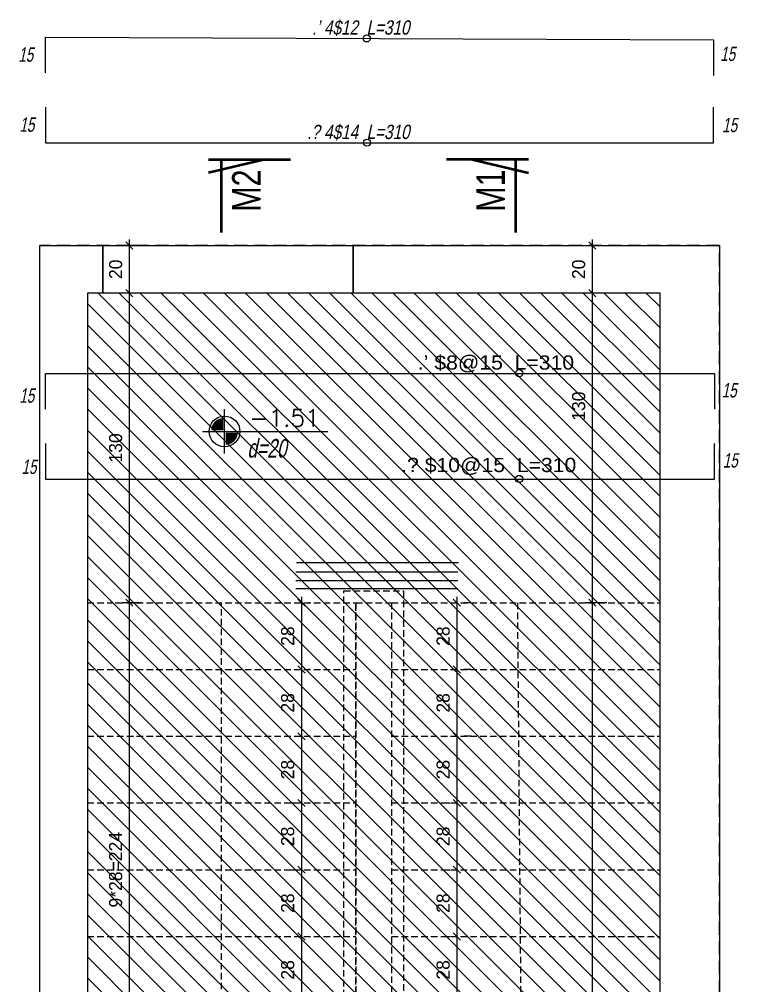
# Model space of a CAD drawing. Header units: inches. Extents: x -5298 to 11252, y 8210 to 22495.
# Drawn here: x 9800.6 to 10102.6, y 12893.1 to 13298.5 of the extents above; entities that cross this region are included whole.
import ezdxf
from ezdxf.enums import TextEntityAlignment as Align

# ---------------------------------------------------------------- set-up
doc = ezdxf.new("R2010")
doc.units = ezdxf.units.IN
doc.header["$LTSCALE"] = 11
doc.header["$MEASUREMENT"] = 0
doc.linetypes.add('DASHED2', pattern=[0.375, 0.25, -0.125])
doc.linetypes.add('HIDDEN', pattern=[0.375, 0.25, -0.125])
doc.layers.get('Defpoints').update_dxf_attribs({"color": 40})
for name, color, linetype in [('BEAM', 3, 'Continuous'), ('D7', 2, 'Continuous'), ('dim', 3, 'Continuous'), ('dim-50-v', 2, 'Continuous'), ('ENG_beton nifsak', 4, 'Continuous'), ('ENG_beton ole', 3, 'DASHED2'), ('HATCH', 8, 'Continuous'), ('iron-txt', 3, 'Continuous'), ('IRON6', 6, 'Continuous'), ('TEXT3', 3, 'Continuous'), ('V', 1, 'Continuous')]:
    doc.layers.add(name, color=color, linetype=linetype)
doc.layers.add('W', color=1, linetype='Continuous', lineweight=50)
doc.styles.add('AA', font='hebtxt', dxfattribs={"width": 0.8, "oblique": 8})
doc.styles.add('AD', font='oron')
doc.styles.add('HEBREW', font='hebtxt-weld.shx', dxfattribs={"width": 0.8, "oblique": 12})
doc.styles.add('HEBTXT', font='hebtxt-weld.shx')
doc.styles.add('ROMANS', font='romans')
doc.dimstyles.new('25', dxfattribs={"dimtxt": 5.5, "dimasz": 3, "dimexe": 3, "dimexo": 6, "dimgap": 3, "dimtad": 1, "dimdec": 0, "dimrnd": 0.5, "dimdsep": 46, "dimtxsty": 'HEBTXT', "dimblk1": 'OBLIQUE', "dimblk2": 'OBLIQUE', "dimsah": 1, "dimcen": 1, "dimdle": 2.5, "dimclre": 9, "dimclrt": 3, "dimadec": 0, "dimazin": 0, "dimtfac": 1, "dimtdec": 0, "dimtix": 1, "dimtmove": 2, "dimatfit": 3, "dimldrblk": 'OBLIQUE', "dimfxl": 1, "dimtolj": 1, "dimarcsym": 0})

# ---------------------------------------------------------------- blocks, each defined once
blk = doc.blocks.new('_OBLIQUE')
at = {"color": 0, "linetype": 'ByBlock'}
blk.add_line((-0.5, -0.5), (0.5, 0.5), dxfattribs=at)
blk = doc.blocks.new('*D220')
at = {"layer": 'Defpoints', "color": 0, "linetype": 'Continuous', "transparency": 16777216}
for p in [(10040.83, 13053.74, 0), (10040.83, 13053.74), (10040.83, 12633.73)]:
    blk.add_point(p, dxfattribs=at)
at = {"layer": 'dim-50-v', "color": 0, "linetype": 'Continuous', "lineweight": -2, "transparency": 16777216}
blk.add_line((10040.83, 12631.23), (10040.83, 13056.24), dxfattribs=at)
at = {"layer": 'dim-50-v', "color": 9, "linetype": 'Continuous', "lineweight": -2, "transparency": 16777216}
for p, q in [((10046.83, 13053.74), (10043.83, 13053.74)), ((10046.83, 12633.73), (10043.83, 12633.73))]:
    blk.add_line(p, q, dxfattribs=at)
at = {"layer": 'dim-50-v', "color": 0, "linetype": 'Continuous', "lineweight": -2, "transparency": 16777216, "xscale": 3, "yscale": 3, "zscale": 3}
for p, rotation in [((10040.83, 13053.74), 90), ((10040.83, 12633.73), 270)]:
    blk.add_blockref('_OBLIQUE', p, dxfattribs=dict(at, rotation=rotation))
at = {"layer": 'dim-50-v', "color": 3, "linetype": 'Continuous', "transparency": 16777216, "insert": (10035.08, 12843.74), "char_height": 5.5, "attachment_point": 5, "rotation": 90, "style": 'HEBTXT'}
blk.add_mtext('\\A1;15*28=420', dxfattribs=at)
blk = doc.blocks.new('*D222')
at = {"layer": 'Defpoints', "color": 0, "linetype": 'Continuous', "transparency": 16777216}
for p in [(9846.77, 13053.74, 0), (9846.77, 13053.74), (9846.77, 12829.74, 0)]:
    blk.add_point(p, dxfattribs=at)
at = {"layer": 'dim-50-v', "color": 9, "linetype": 'Continuous', "lineweight": -2, "transparency": 16777216}
for p, q in [((9840.77, 13053.74), (9843.77, 13053.74)), ((9852.77, 12829.74), (9849.77, 12829.74))]:
    blk.add_line(p, q, dxfattribs=at)
at = {"layer": 'dim-50-v', "color": 0, "linetype": 'Continuous', "lineweight": -2, "transparency": 16777216}
blk.add_line((9846.77, 12827.24), (9846.77, 13056.24), dxfattribs=at)
at = {"layer": 'dim-50-v', "color": 0, "linetype": 'Continuous', "lineweight": -2, "transparency": 16777216, "xscale": 3, "yscale": 3, "zscale": 3}
for p, rotation in [((9846.77, 13053.74), 90), ((9846.77, 12829.74), 270)]:
    blk.add_blockref('_OBLIQUE', p, dxfattribs=dict(at, rotation=rotation))
at = {"layer": 'dim-50-v', "color": 3, "linetype": 'Continuous', "transparency": 16777216, "insert": (9841.02, 12941.74), "char_height": 5.5, "attachment_point": 5, "rotation": 90, "style": 'HEBTXT'}
blk.add_mtext('\\A1;9*28=224', dxfattribs=at)
blk = doc.blocks.new('*D229')
at = {"layer": 'Defpoints', "color": 0, "linetype": 'Continuous', "transparency": 16777216}
for p in [(10040.83, 13183.61), (10051.5, 13183.61, 0), (10049.88, 13053.74)]:
    blk.add_point(p, dxfattribs=at)
at = {"layer": 'dim-50-v', "color": 9, "linetype": 'Continuous', "lineweight": -2, "transparency": 16777216}
for p, q in [((10045.5, 13183.61), (10037.83, 13183.61)), ((10043.88, 13053.74), (10037.83, 13053.74))]:
    blk.add_line(p, q, dxfattribs=at)
at = {"layer": 'dim-50-v', "color": 0, "linetype": 'Continuous', "lineweight": -2, "transparency": 16777216}
blk.add_line((10040.83, 13051.24), (10040.83, 13186.11), dxfattribs=at)
at = {"layer": 'dim-50-v', "color": 0, "linetype": 'Continuous', "lineweight": -2, "transparency": 16777216, "xscale": 3, "yscale": 3, "zscale": 3}
for p, rotation in [((10040.83, 13183.61), 90), ((10040.83, 13053.74), 270)]:
    blk.add_blockref('_OBLIQUE', p, dxfattribs=dict(at, rotation=rotation))
at = {"layer": 'dim-50-v', "color": 3, "linetype": 'Continuous', "transparency": 16777216, "insert": (10035.08, 13136.21), "char_height": 5.5, "attachment_point": 5, "rotation": 90, "style": 'HEBTXT'}
blk.add_mtext('\\A1;130', dxfattribs=at)
blk = doc.blocks.new('*D230')
at = {"layer": 'Defpoints', "color": 0, "linetype": 'Continuous', "transparency": 16777216}
for p in [(9846.77, 13183.61), (9863.01, 13183.61, 0), (9857.6, 13053.74, 0)]:
    blk.add_point(p, dxfattribs=at)
at = {"layer": 'dim-50-v', "color": 9, "linetype": 'Continuous', "lineweight": -2, "transparency": 16777216}
for p, q in [((9857.01, 13183.61), (9843.77, 13183.61)), ((9851.6, 13053.74), (9843.77, 13053.74))]:
    blk.add_line(p, q, dxfattribs=at)
at = {"layer": 'dim-50-v', "color": 0, "linetype": 'Continuous', "lineweight": -2, "transparency": 16777216}
blk.add_line((9846.77, 13051.24), (9846.77, 13186.11), dxfattribs=at)
at = {"layer": 'dim-50-v', "color": 0, "linetype": 'Continuous', "lineweight": -2, "transparency": 16777216, "xscale": 3, "yscale": 3, "zscale": 3}
for p, rotation in [((9846.77, 13183.61), 90), ((9846.77, 13053.74), 270)]:
    blk.add_blockref('_OBLIQUE', p, dxfattribs=dict(at, rotation=rotation))
at = {"layer": 'dim-50-v', "color": 3, "linetype": 'Continuous', "transparency": 16777216, "insert": (9841.02, 13118.68), "char_height": 5.5, "attachment_point": 5, "rotation": 90, "style": 'HEBTXT'}
blk.add_mtext('\\A1;130', dxfattribs=at)
blk = doc.blocks.new('*D245')
at = {"layer": 'Defpoints', "color": 0, "linetype": 'Continuous', "transparency": 16777216}
for p in [(9846.77, 13203.61), (9856.83, 13203.61), (9859.75, 13183.61, 0)]:
    blk.add_point(p, dxfattribs=at)
at = {"layer": 'dim-50-v', "color": 9, "linetype": 'Continuous', "lineweight": -2, "transparency": 16777216}
for p, q in [((9850.83, 13203.61), (9843.77, 13203.61)), ((9853.75, 13183.61), (9843.77, 13183.61))]:
    blk.add_line(p, q, dxfattribs=at)
at = {"layer": 'dim-50-v', "color": 0, "linetype": 'Continuous', "lineweight": -2, "transparency": 16777216}
blk.add_line((9846.77, 13181.11), (9846.77, 13206.11), dxfattribs=at)
at = {"layer": 'dim-50-v', "color": 0, "linetype": 'Continuous', "lineweight": -2, "transparency": 16777216, "xscale": 3, "yscale": 3, "zscale": 3}
for p, rotation in [((9846.77, 13203.61), 90), ((9846.77, 13183.61), 270)]:
    blk.add_blockref('_OBLIQUE', p, dxfattribs=dict(at, rotation=rotation))
at = {"layer": 'dim-50-v', "color": 3, "linetype": 'Continuous', "transparency": 16777216, "insert": (9841.02, 13193.61), "char_height": 5.5, "attachment_point": 5, "rotation": 90, "style": 'HEBTXT'}
blk.add_mtext('\\A1;20', dxfattribs=at)
blk = doc.blocks.new('*D377')
at = {"layer": 'Defpoints', "color": 0, "linetype": 'Continuous', "transparency": 16777216}
for p in [(9916.55, 13053.74, 0), (9916.55, 13025.74, 0), (9918.87, 13025.74)]:
    blk.add_point(p, dxfattribs=at)
at = {"layer": 'dim-50-v', "color": 0, "linetype": 'Continuous', "lineweight": -2, "transparency": 16777216}
blk.add_line((9918.87, 13056.24), (9918.87, 13023.24), dxfattribs=at)
at = {"layer": 'dim-50-v', "color": 9, "linetype": 'Continuous', "lineweight": -2, "transparency": 16777216}
for p, q in [((9922.55, 13053.74), (9921.87, 13053.74)), ((9922.55, 13025.74), (9921.87, 13025.74))]:
    blk.add_line(p, q, dxfattribs=at)
at = {"layer": 'dim-50-v', "color": 0, "linetype": 'Continuous', "lineweight": -2, "transparency": 16777216, "xscale": 3, "yscale": 3, "zscale": 3}
for p, rotation in [((9918.87, 13053.74), 90), ((9918.87, 13025.74), 270)]:
    blk.add_blockref('_OBLIQUE', p, dxfattribs=dict(at, rotation=rotation))
at = {"layer": 'dim-50-v', "color": 3, "linetype": 'Continuous', "transparency": 16777216, "insert": (9913.12, 13039.74), "char_height": 5.5, "attachment_point": 5, "rotation": 90, "style": 'HEBTXT'}
blk.add_mtext('\\A1;28', dxfattribs=at)
blk = doc.blocks.new('*D410')
at = {"layer": 'Defpoints', "color": 0, "linetype": 'Continuous', "transparency": 16777216}
for p in [(9916.55, 13025.74, 0), (9916.47, 12997.74, 0), (9918.87, 12997.74)]:
    blk.add_point(p, dxfattribs=at)
at = {"layer": 'dim-50-v', "color": 0, "linetype": 'Continuous', "lineweight": -2, "transparency": 16777216}
blk.add_line((9918.87, 13028.24), (9918.87, 12995.24), dxfattribs=at)
at = {"layer": 'dim-50-v', "color": 9, "linetype": 'Continuous', "lineweight": -2, "transparency": 16777216}
for p, q in [((9922.55, 13025.74), (9921.87, 13025.74)), ((9922.47, 12997.74), (9921.87, 12997.74))]:
    blk.add_line(p, q, dxfattribs=at)
at = {"layer": 'dim-50-v', "color": 0, "linetype": 'Continuous', "lineweight": -2, "transparency": 16777216, "xscale": 3, "yscale": 3, "zscale": 3}
for p, rotation in [((9918.87, 13025.74), 90), ((9918.87, 12997.74), 270)]:
    blk.add_blockref('_OBLIQUE', p, dxfattribs=dict(at, rotation=rotation))
at = {"layer": 'dim-50-v', "color": 3, "linetype": 'Continuous', "transparency": 16777216, "insert": (9913.12, 13011.74), "char_height": 5.5, "attachment_point": 5, "rotation": 90, "style": 'HEBTXT'}
blk.add_mtext('\\A1;28', dxfattribs=at)
blk = doc.blocks.new('*D411')
at = {"layer": 'Defpoints', "color": 0, "linetype": 'Continuous', "transparency": 16777216}
for p in [(9916.47, 12997.74, 0), (9918.87, 12969.74, 0), (9918.87, 12969.74)]:
    blk.add_point(p, dxfattribs=at)
at = {"layer": 'dim-50-v', "color": 0, "linetype": 'Continuous', "lineweight": -2, "transparency": 16777216}
blk.add_line((9918.87, 13000.24), (9918.87, 12967.24), dxfattribs=at)
at = {"layer": 'dim-50-v', "color": 9, "linetype": 'Continuous', "lineweight": -2, "transparency": 16777216}
for p, q in [((9922.47, 12997.74), (9921.87, 12997.74)), ((9912.87, 12969.74), (9915.87, 12969.74))]:
    blk.add_line(p, q, dxfattribs=at)
at = {"layer": 'dim-50-v', "color": 0, "linetype": 'Continuous', "lineweight": -2, "transparency": 16777216, "xscale": 3, "yscale": 3, "zscale": 3}
for p, rotation in [((9918.87, 12997.74), 90), ((9918.87, 12969.74), 270)]:
    blk.add_blockref('_OBLIQUE', p, dxfattribs=dict(at, rotation=rotation))
at = {"layer": 'dim-50-v', "color": 3, "linetype": 'Continuous', "transparency": 16777216, "insert": (9913.12, 12983.74), "char_height": 5.5, "attachment_point": 5, "rotation": 90, "style": 'HEBTXT'}
blk.add_mtext('\\A1;28', dxfattribs=at)
blk = doc.blocks.new('*D412')
at = {"layer": 'Defpoints', "color": 0, "linetype": 'Continuous', "transparency": 16777216}
for p in [(9918.87, 12969.74, 0), (9918.87, 12941.74, 0), (9918.87, 12941.74)]:
    blk.add_point(p, dxfattribs=at)
at = {"layer": 'dim-50-v', "color": 0, "linetype": 'Continuous', "lineweight": -2, "transparency": 16777216}
blk.add_line((9918.87, 12972.24), (9918.87, 12939.24), dxfattribs=at)
at = {"layer": 'dim-50-v', "color": 9, "linetype": 'Continuous', "lineweight": -2, "transparency": 16777216}
for p, q in [((9912.87, 12969.74), (9915.87, 12969.74)), ((9912.87, 12941.74), (9915.87, 12941.74))]:
    blk.add_line(p, q, dxfattribs=at)
at = {"layer": 'dim-50-v', "color": 0, "linetype": 'Continuous', "lineweight": -2, "transparency": 16777216, "xscale": 3, "yscale": 3, "zscale": 3}
for p, rotation in [((9918.87, 12969.74), 90), ((9918.87, 12941.74), 270)]:
    blk.add_blockref('_OBLIQUE', p, dxfattribs=dict(at, rotation=rotation))
at = {"layer": 'dim-50-v', "color": 3, "linetype": 'Continuous', "transparency": 16777216, "insert": (9913.12, 12955.74), "char_height": 5.5, "attachment_point": 5, "rotation": 90, "style": 'HEBTXT'}
blk.add_mtext('\\A1;28', dxfattribs=at)
blk = doc.blocks.new('*D413')
at = {"layer": 'Defpoints', "color": 0, "linetype": 'Continuous', "transparency": 16777216}
for p in [(9918.87, 12941.74, 0), (9914.31, 12913.74, 0), (9918.87, 12913.74)]:
    blk.add_point(p, dxfattribs=at)
at = {"layer": 'dim-50-v', "color": 0, "linetype": 'Continuous', "lineweight": -2, "transparency": 16777216}
blk.add_line((9918.87, 12944.24), (9918.87, 12911.24), dxfattribs=at)
at = {"layer": 'dim-50-v', "color": 9, "linetype": 'Continuous', "lineweight": -2, "transparency": 16777216}
for p, q in [((9912.87, 12941.74), (9915.87, 12941.74)), ((9920.31, 12913.74), (9921.87, 12913.74))]:
    blk.add_line(p, q, dxfattribs=at)
at = {"layer": 'dim-50-v', "color": 0, "linetype": 'Continuous', "lineweight": -2, "transparency": 16777216, "xscale": 3, "yscale": 3, "zscale": 3}
for p, rotation in [((9918.87, 12941.74), 90), ((9918.87, 12913.74), 270)]:
    blk.add_blockref('_OBLIQUE', p, dxfattribs=dict(at, rotation=rotation))
at = {"layer": 'dim-50-v', "color": 3, "linetype": 'Continuous', "transparency": 16777216, "insert": (9913.12, 12927.74), "char_height": 5.5, "attachment_point": 5, "rotation": 90, "style": 'HEBTXT'}
blk.add_mtext('\\A1;28', dxfattribs=at)
blk = doc.blocks.new('*D414')
at = {"layer": 'Defpoints', "color": 0, "linetype": 'Continuous', "transparency": 16777216}
for p in [(9914.31, 12913.74, 0), (9911, 12885.74, 0), (9918.87, 12885.74)]:
    blk.add_point(p, dxfattribs=at)
at = {"layer": 'dim-50-v', "color": 0, "linetype": 'Continuous', "lineweight": -2, "transparency": 16777216}
blk.add_line((9918.87, 12916.24), (9918.87, 12883.24), dxfattribs=at)
at = {"layer": 'dim-50-v', "color": 9, "linetype": 'Continuous', "lineweight": -2, "transparency": 16777216}
for p, q in [((9920.31, 12913.74), (9921.87, 12913.74)), ((9917, 12885.74), (9921.87, 12885.74))]:
    blk.add_line(p, q, dxfattribs=at)
at = {"layer": 'dim-50-v', "color": 0, "linetype": 'Continuous', "lineweight": -2, "transparency": 16777216, "xscale": 3, "yscale": 3, "zscale": 3}
for p, rotation in [((9918.87, 12913.74), 90), ((9918.87, 12885.74), 270)]:
    blk.add_blockref('_OBLIQUE', p, dxfattribs=dict(at, rotation=rotation))
at = {"layer": 'dim-50-v', "color": 3, "linetype": 'Continuous', "transparency": 16777216, "insert": (9913.12, 12899.74), "char_height": 5.5, "attachment_point": 5, "rotation": 90, "style": 'HEBTXT'}
blk.add_mtext('\\A1;28', dxfattribs=at)
blk = doc.blocks.new('*D404')
at = {"layer": 'Defpoints', "color": 0, "linetype": 'Continuous', "transparency": 16777216}
for p in [(9983.78, 13053.74, 0), (9983.78, 13025.74, 0), (9984.04, 13025.74)]:
    blk.add_point(p, dxfattribs=at)
at = {"layer": 'dim-50-v', "color": 0, "linetype": 'Continuous', "lineweight": -2, "transparency": 16777216}
blk.add_line((9984.04, 13056.24), (9984.04, 13023.24), dxfattribs=at)
at = {"layer": 'dim-50-v', "color": 9, "linetype": 'Continuous', "lineweight": -2, "transparency": 16777216}
for p, q in [((9989.78, 13053.74), (9987.04, 13053.74)), ((9989.78, 13025.74), (9987.04, 13025.74))]:
    blk.add_line(p, q, dxfattribs=at)
at = {"layer": 'dim-50-v', "color": 0, "linetype": 'Continuous', "lineweight": -2, "transparency": 16777216, "xscale": 3, "yscale": 3, "zscale": 3}
for p, rotation in [((9984.04, 13053.74), 90), ((9984.04, 13025.74), 270)]:
    blk.add_blockref('_OBLIQUE', p, dxfattribs=dict(at, rotation=rotation))
at = {"layer": 'dim-50-v', "color": 3, "linetype": 'Continuous', "transparency": 16777216, "insert": (9978.29, 13039.74), "char_height": 5.5, "attachment_point": 5, "rotation": 90, "style": 'HEBTXT'}
blk.add_mtext('\\A1;28', dxfattribs=at)
blk = doc.blocks.new('*D405')
at = {"layer": 'Defpoints', "color": 0, "linetype": 'Continuous', "transparency": 16777216}
for p in [(9983.78, 13025.74, 0), (9984.04, 12997.74, 0), (9984.04, 12997.74)]:
    blk.add_point(p, dxfattribs=at)
at = {"layer": 'dim-50-v', "color": 0, "linetype": 'Continuous', "lineweight": -2, "transparency": 16777216}
blk.add_line((9984.04, 13028.24), (9984.04, 12995.24), dxfattribs=at)
at = {"layer": 'dim-50-v', "color": 9, "linetype": 'Continuous', "lineweight": -2, "transparency": 16777216}
for p, q in [((9989.78, 13025.74), (9987.04, 13025.74)), ((9990.04, 12997.74), (9987.04, 12997.74))]:
    blk.add_line(p, q, dxfattribs=at)
at = {"layer": 'dim-50-v', "color": 0, "linetype": 'Continuous', "lineweight": -2, "transparency": 16777216, "xscale": 3, "yscale": 3, "zscale": 3}
for p, rotation in [((9984.04, 13025.74), 90), ((9984.04, 12997.74), 270)]:
    blk.add_blockref('_OBLIQUE', p, dxfattribs=dict(at, rotation=rotation))
at = {"layer": 'dim-50-v', "color": 3, "linetype": 'Continuous', "transparency": 16777216, "insert": (9978.29, 13011.74), "char_height": 5.5, "attachment_point": 5, "rotation": 90, "style": 'HEBTXT'}
blk.add_mtext('\\A1;28', dxfattribs=at)
blk = doc.blocks.new('*D406')
at = {"layer": 'Defpoints', "color": 0, "linetype": 'Continuous', "transparency": 16777216}
for p in [(9984.04, 12997.74, 0), (9984.04, 12969.74), (9984.05, 12969.74, 0)]:
    blk.add_point(p, dxfattribs=at)
at = {"layer": 'dim-50-v', "color": 0, "linetype": 'Continuous', "lineweight": -2, "transparency": 16777216}
blk.add_line((9984.04, 13000.24), (9984.04, 12967.24), dxfattribs=at)
at = {"layer": 'dim-50-v', "color": 9, "linetype": 'Continuous', "lineweight": -2, "transparency": 16777216}
for p, q in [((9990.04, 12997.74), (9987.04, 12997.74)), ((9978.05, 12969.74), (9981.04, 12969.74))]:
    blk.add_line(p, q, dxfattribs=at)
at = {"layer": 'dim-50-v', "color": 0, "linetype": 'Continuous', "lineweight": -2, "transparency": 16777216, "xscale": 3, "yscale": 3, "zscale": 3}
for p, rotation in [((9984.04, 12997.74), 90), ((9984.04, 12969.74), 270)]:
    blk.add_blockref('_OBLIQUE', p, dxfattribs=dict(at, rotation=rotation))
at = {"layer": 'dim-50-v', "color": 3, "linetype": 'Continuous', "transparency": 16777216, "insert": (9978.29, 12983.74), "char_height": 5.5, "attachment_point": 5, "rotation": 90, "style": 'HEBTXT'}
blk.add_mtext('\\A1;28', dxfattribs=at)
blk = doc.blocks.new('*D407')
at = {"layer": 'Defpoints', "color": 0, "linetype": 'Continuous', "transparency": 16777216}
for p in [(9984.05, 12969.74, 0), (9984.04, 12941.74), (9984.05, 12941.74, 0)]:
    blk.add_point(p, dxfattribs=at)
at = {"layer": 'dim-50-v', "color": 0, "linetype": 'Continuous', "lineweight": -2, "transparency": 16777216}
blk.add_line((9984.04, 12972.24), (9984.04, 12939.24), dxfattribs=at)
at = {"layer": 'dim-50-v', "color": 9, "linetype": 'Continuous', "lineweight": -2, "transparency": 16777216}
for p, q in [((9978.05, 12969.74), (9981.04, 12969.74)), ((9978.05, 12941.74), (9981.04, 12941.74))]:
    blk.add_line(p, q, dxfattribs=at)
at = {"layer": 'dim-50-v', "color": 0, "linetype": 'Continuous', "lineweight": -2, "transparency": 16777216, "xscale": 3, "yscale": 3, "zscale": 3}
for p, rotation in [((9984.04, 12969.74), 90), ((9984.04, 12941.74), 270)]:
    blk.add_blockref('_OBLIQUE', p, dxfattribs=dict(at, rotation=rotation))
at = {"layer": 'dim-50-v', "color": 3, "linetype": 'Continuous', "transparency": 16777216, "insert": (9978.29, 12955.74), "char_height": 5.5, "attachment_point": 5, "rotation": 90, "style": 'HEBTXT'}
blk.add_mtext('\\A1;28', dxfattribs=at)
blk = doc.blocks.new('*D408')
at = {"layer": 'Defpoints', "color": 0, "linetype": 'Continuous', "transparency": 16777216}
for p in [(9984.05, 12941.74, 0), (9984.04, 12913.74), (9986.3, 12913.74, 0)]:
    blk.add_point(p, dxfattribs=at)
at = {"layer": 'dim-50-v', "color": 0, "linetype": 'Continuous', "lineweight": -2, "transparency": 16777216}
blk.add_line((9984.04, 12944.24), (9984.04, 12911.24), dxfattribs=at)
at = {"layer": 'dim-50-v', "color": 9, "linetype": 'Continuous', "lineweight": -2, "transparency": 16777216}
for p, q in [((9978.05, 12941.74), (9981.04, 12941.74)), ((9980.3, 12913.74), (9981.04, 12913.74))]:
    blk.add_line(p, q, dxfattribs=at)
at = {"layer": 'dim-50-v', "color": 0, "linetype": 'Continuous', "lineweight": -2, "transparency": 16777216, "xscale": 3, "yscale": 3, "zscale": 3}
for p, rotation in [((9984.04, 12941.74), 90), ((9984.04, 12913.74), 270)]:
    blk.add_blockref('_OBLIQUE', p, dxfattribs=dict(at, rotation=rotation))
at = {"layer": 'dim-50-v', "color": 3, "linetype": 'Continuous', "transparency": 16777216, "insert": (9978.29, 12927.74), "char_height": 5.5, "attachment_point": 5, "rotation": 90, "style": 'HEBTXT'}
blk.add_mtext('\\A1;28', dxfattribs=at)
blk = doc.blocks.new('*D409')
at = {"layer": 'Defpoints', "color": 0, "linetype": 'Continuous', "transparency": 16777216}
for p in [(9986.3, 12913.74, 0), (9984.04, 12885.74), (9984.05, 12885.74, 0)]:
    blk.add_point(p, dxfattribs=at)
at = {"layer": 'dim-50-v', "color": 0, "linetype": 'Continuous', "lineweight": -2, "transparency": 16777216}
blk.add_line((9984.04, 12916.24), (9984.04, 12883.24), dxfattribs=at)
at = {"layer": 'dim-50-v', "color": 9, "linetype": 'Continuous', "lineweight": -2, "transparency": 16777216}
for p, q in [((9980.3, 12913.74), (9981.04, 12913.74)), ((9978.05, 12885.74), (9981.04, 12885.74))]:
    blk.add_line(p, q, dxfattribs=at)
at = {"layer": 'dim-50-v', "color": 0, "linetype": 'Continuous', "lineweight": -2, "transparency": 16777216, "xscale": 3, "yscale": 3, "zscale": 3}
for p, rotation in [((9984.04, 12913.74), 90), ((9984.04, 12885.74), 270)]:
    blk.add_blockref('_OBLIQUE', p, dxfattribs=dict(at, rotation=rotation))
at = {"layer": 'dim-50-v', "color": 3, "linetype": 'Continuous', "transparency": 16777216, "insert": (9978.29, 12899.74), "char_height": 5.5, "attachment_point": 5, "rotation": 90, "style": 'HEBTXT'}
blk.add_mtext('\\A1;28', dxfattribs=at)
blk = doc.blocks.new('*D438')
at = {"layer": 'Defpoints', "color": 0, "linetype": 'Continuous', "transparency": 16777216}
for p in [(10038.74, 13203.61, 0), (10040.83, 13203.61), (10051.5, 13183.61, 0)]:
    blk.add_point(p, dxfattribs=at)
at = {"layer": 'dim-50-v', "color": 0, "linetype": 'Continuous', "lineweight": -2, "transparency": 16777216}
blk.add_line((10040.83, 13181.11), (10040.83, 13206.11), dxfattribs=at)
at = {"layer": 'dim-50-v', "color": 9, "linetype": 'Continuous', "lineweight": -2, "transparency": 16777216}
for p, q in [((10044.74, 13203.61), (10043.83, 13203.61)), ((10045.5, 13183.61), (10037.83, 13183.61))]:
    blk.add_line(p, q, dxfattribs=at)
at = {"layer": 'dim-50-v', "color": 0, "linetype": 'Continuous', "lineweight": -2, "transparency": 16777216, "xscale": 3, "yscale": 3, "zscale": 3}
for p, rotation in [((10040.83, 13203.61), 90), ((10040.83, 13183.61), 270)]:
    blk.add_blockref('_OBLIQUE', p, dxfattribs=dict(at, rotation=rotation))
at = {"layer": 'dim-50-v', "color": 3, "linetype": 'Continuous', "transparency": 16777216, "insert": (10035.08, 13193.61), "char_height": 5.5, "attachment_point": 5, "rotation": 90, "style": 'HEBTXT'}
blk.add_mtext('\\A1;20', dxfattribs=at)
blk = doc.blocks.new('cdads')
at = {"layer": 'BEAM', "color": 2, "linetype": 'Continuous', "elevation": 0}
blk.add_lwpolyline([(10083.34, 13247.57), (10188.35, 13247.57), (10188.35, 13227.54), (10083.34, 13227.54)], close=True, dxfattribs=at)
at = {"layer": 'ENG_beton nifsak', "ltscale": 5, "elevation": 0}
blk.add_lwpolyline([(10083.34, 13247.57), (10083.35, 13227.54), (10076.9, 13227.54), (10076.9, 12737.54), (10316.9, 12737.54), (10316.91, 13227.52), (10188.35, 13227.54), (10188.35, 13247.57), (10341.9, 13247.54), (10341.84, 12717.54), (10056.9, 12717.54), (10056.9, 13247.54)], close=True, dxfattribs=at)
blk = doc.blocks.new('PL')
at = {"linetype": 'ByBlock'}
for p, q in [((0, -0.258), (0, 0.258)), ((-0.258, 0), (1.204, 0))]:
    blk.add_line(p, q, dxfattribs=at)
at = {"color": 4, "const_width": 0.14}
for points in [[(-0.014, 0.084, 0.414214), (-0.084, 0.014, 1)], [(0.014, -0.084, 0.414214), (0.084, -0.014, 1)]]:
    blk.add_lwpolyline(points, format="xyb", dxfattribs=at)
at = {"linetype": 'ByBlock'}
blk.add_circle((0, 0), 0.179, dxfattribs=at)
at = {"style": 'ROMANS'}
blk.add_attdef('LEVEL', text='', height=0.2, dxfattribs=at).set_placement((0.698, 0.157), align=Align.MIDDLE)

msp = doc.modelspace()

# ---------------------------------------------------------------- hatches: boundary and pattern name
at = {"layer": 'HATCH', "linetype": 'Continuous', "transparency": 33554687}
h = msp.add_hatch(dxfattribs=at)
h.set_pattern_fill('ANSI31', color=256, scale=50, angle=270)
h.set_pattern_definition([(315, (1892.631, -2563.498), (4.4194174, 4.4194174), [])])
edge = h.paths.add_edge_path()
edge.add_line((10069.16, 12513.72), (9829.16, 12513.73))
edge = h.paths.add_edge_path()
edge.add_line((10094.11, 12493.72), (9809.16, 12493.73))
edge = h.paths.add_edge_path()
edge.add_line((10094.11, 12493.72), (10094.17, 13203.61))
edge = h.paths.add_edge_path()
edge.add_line((10094.17, 13203.61), (9809.17, 13203.61))
edge = h.paths.add_edge_path()
edge.add_line((10069.16, 12693.61), (10069.17, 13183.61))
edge = h.paths.add_edge_path()
edge.add_line((9809.16, 12493.72), (9809.17, 13203.61))
edge = h.paths.add_edge_path()
edge.add_line((10069.16, 12513.72), (10069.17, 13183.61))
edge.add_line((10069.17, 13183.61), (9829.17, 13183.61))
edge.add_line((9829.17, 13183.61), (9829.16, 12513.73))

# ---------------------------------------------------------------- linework, layer by layer
at = {"layer": 'dim', "elevation": 0}
for points in [[(9946.23, 13070.57, 0, 2.5, 0), (9946.23, 13086.24, 0, 0, 0), (9946.23, 13290.47, 0, 0, 0)], [(10010.09, 13183.61, 0, 2.5, 0), (10010.09, 13167.27, 0, 0, 0), (10010.09, 13149.89, 0, 0, 0)], [(10010.09, 13053.88, 0, 2.5, 0), (10010.09, 13060.94, 0, 0, 0), (10010.09, 13149.89, 0, 0, 0)]]:
    msp.add_lwpolyline(points, format="xyseb", dxfattribs=at)
at = {"layer": 'dim'}
for centre in [(9946.23, 13290.47, 0), (9946.35, 13246.74, 0), (10010.17, 13150.02, 0), (10010.14, 13105.67, 0)]:
    msp.add_circle(centre, 1.5, dxfattribs=at)
at = {"layer": 'ENG_beton ole', "ltscale": 2}
for p, q in [((9809.16, 12493.72, 0), (9809.17, 13203.61)), ((10094.17, 13203.61), (9809.17, 13203.61)), ((10094.11, 12493.72, 0), (10094.17, 13203.61))]:
    msp.add_line(p, q, dxfattribs=at)
at = {"layer": 'ENG_beton ole', "ltscale": 2, "extrusion": (-4.90799e-09, 1.6471e-17, 1), "elevation": 0}
msp.add_lwpolyline([(10069.16, 12513.72), (10069.17, 13183.61), (9829.17, 13183.61), (9829.16, 12513.73)], dxfattribs=at)
at = {"layer": 'IRON6'}
for p, q in [((9984.67, 13070.43, 0), (9916.75, 13070.43, 0)), ((9984.4, 13066.61, 0), (9916.59, 13066.61, 0)), ((9984.4, 13062.98, 0), (9916.59, 13062.98, 0)), ((9984.4, 13059.52, 0), (9916.59, 13059.52, 0))]:
    msp.add_line(p, q, dxfattribs=at)
at = {"layer": 'IRON6', "elevation": 0}
for points in [[(9811.61, 13276.02), (9811.61, 13291.02), (10091.61, 13289.89), (10091.6, 13274.89)], [(9811.61, 13261.69), (9811.61, 13246.69), (10091.61, 13246.69), (10091.61, 13261.69)], [(9811.61, 13134.89), (9811.61, 13149.89), (10092.03, 13149.89), (10092.03, 13134.89)], [(9811.61, 13120.56), (9811.61, 13105.56), (10092.03, 13105.56), (10092.03, 13120.56)]]:
    msp.add_lwpolyline(points, dxfattribs=at)
at = {"layer": 'V', "linetype": 'HIDDEN'}
for p, q in [((9829.17, 13053.74, 0), (9941.67, 13053.74, 0)), ((9941.67, 13053.74, 0), (9941.67, 12829.74, 0)), ((9941.67, 13053.74, 0), (9956.67, 13053.74, 0)), ((9956.67, 13053.74, 0), (9956.67, 12829.74, 0)), ((9829.17, 13025.74, 0), (9941.67, 13025.74, 0)), ((9829.17, 12997.74, 0), (9941.67, 12997.74, 0)), ((9829.17, 12969.74, 0), (9941.67, 12969.74, 0)), ((9829.17, 12941.74, 0), (9941.67, 12941.74, 0)), ((9829.17, 12913.74, 0), (9941.67, 12913.74, 0))]:
    msp.add_line(p, q, dxfattribs=at)
at = {"layer": 'V', "linetype": 'HIDDEN', "extrusion": (2.81485e-18, 1.00825e-08, 1)}
for p, q in [((9956.67, 13053.74, 0), (9956.68, 12633.74, 0)), ((9956.67, 13053.74, 0), (10069.17, 13053.74, 0)), ((9956.67, 13025.74, 0), (10069.17, 13025.74, 0)), ((9956.67, 12997.74, 0), (10069.17, 12997.74, 0)), ((9956.67, 12969.74, 0), (10069.17, 12969.74, 0)), ((9956.67, 12941.74, 0), (10069.17, 12941.74, 0)), ((9956.67, 12913.74, 0), (10069.17, 12913.74, 0)), ((9956.67, 12913.74, 0), (10069.17, 12913.74, 0))]:
    msp.add_line(p, q, dxfattribs=at)
at = {"layer": 'V', "linetype": 'HIDDEN', "elevation": 0}
for points in [[(9961.67, 12628.8), (9936.67, 12628.8), (9936.67, 13058.74), (9961.67, 13058.74)], [(9956.67, 12633.75), (9941.67, 12633.75), (9941.67, 13053.74), (9956.67, 13053.74)]]:
    msp.add_lwpolyline(points, close=True, dxfattribs=at)
msp.add_lwpolyline([(9885.42, 12829.74), (9885.42, 13053.74)], dxfattribs=at)
at = {"layer": 'V', "linetype": 'HIDDEN', "extrusion": (-1.13393e-08, 2.61411e-08, 1), "elevation": 0}
msp.add_lwpolyline([(10009.37, 13053.74), (10012.93, 12633.73)], dxfattribs=at)
at = {"layer": 'W'}
for p, q in [((9903.56, 13239.72, 0), (9879.89, 13234.12, 0)), ((9879.89, 13239.72, 0), (9903.56, 13239.72, 0)), ((9990.41, 13239.72, 0), (10014.08, 13234.12, 0)), ((10014.08, 13239.72, 0), (9990.41, 13239.72, 0))]:
    msp.add_line(p, q, dxfattribs=at)
at = {"layer": 'W', "elevation": 0}
for points in [[(9885.3, 13209.05), (9885.3, 13239.72), (9914.27, 13239.72)], [(10008.67, 13209.05), (10008.67, 13239.72), (9979.7, 13239.72)]]:
    msp.add_lwpolyline(points, dxfattribs=at)

# ---------------------------------------------------------------- block references
at = {"layer": 'BEAM', "linetype": 'Continuous'}
msp.add_blockref('cdads', (-247.73, -43.93, 0), dxfattribs=at)
at = {"layer": 'D7', "xscale": 36, "yscale": 36, "zscale": 36}
msp.add_blockref('PL', (9886.64, 13125.6, 0), dxfattribs=at).add_auto_attribs({'LEVEL': '-1.51'})

# ---------------------------------------------------------------- texts
at = {"layer": 'iron-txt', "style": 'HEBTXT', "width": 1.11}
for s, p in [('.’ $8@15  L=310', (10000.41, 13154.14, 0)), ('.%%154 $10@15  L=310', (9997.38, 13111.16, 0))]:
    msp.add_text(s, height=5.9765, dxfattribs=at).set_placement(p, align=Align.MIDDLE)
at = {"layer": 'TEXT3', "style": 'HEBREW', "oblique": 12, "width": 0.8}
for s, p in [('.’ 4$12  L=310', (9943.74, 13294.95, 0)), ('.%%154 4$14  L=310', (9942.71, 13251.16, 0))]:
    msp.add_text(s, height=6, rotation=0.0455, dxfattribs=at).set_placement(p, align=Align.MIDDLE)
at = {"layer": 'TEXT3', "style": 'AA', "oblique": 12, "width": 0.7}
for s, height, p in [('15', 6, (9800.21, 13280.68, 0)), ('15', 6, (10094.4, 13280.99, 0)), ('15', 6, (9800.68, 13251.29, 0)), ('15', 6, (10095.23, 13251.13, 0)), ('15', 6, (10095.02, 13139.85, 0)), ('15', 6, (9800.63, 13137.64, 0)), ('d=20', 7.8, (9896.17, 13114.63, 0)), ('15', 6, (9801.54, 13107.76, 0)), ('15', 6, (10095.49, 13110.46, 0))]:
    msp.add_text(s, height=height, dxfattribs=at).set_placement(p)
at = {"layer": 'W', "style": 'AD', "width": 0.8}
for s, p in [('M2', (9901.78, 13217.74, 0)), ('M1', (10004.14, 13217.74, 0))]:
    msp.add_text(s, height=11.953, rotation=90, dxfattribs=at).set_placement(p)

# ---------------------------------------------------------------- dimensions: what is measured, and where the dimension line sits
at = {"layer": 'dim-50-v', "linetype": 'Continuous'}
for base, p1, p2, picture, middle in [((9846.77, 13203.61, 0), (9859.75, 13183.61, 0), (9856.83, 13203.61, 0), '*D245', (9841.02, 13193.61, 0)), ((10040.83, 13203.61, 0), (10051.5, 13183.61, 0), (10038.74, 13203.61), '*D438', (10035.08, 13193.61, 0)), ((9846.77, 13183.61, 0), (9857.6, 13053.74, 0), (9863.01, 13183.61, 0), '*D230', (9841.02, 13118.68, 0)), ((9918.87, 13025.74, 0), (9916.55, 13053.74, 0), (9916.55, 13025.74, 0), '*D377', (9913.12, 13039.74, 0)), ((9984.04, 13025.74, 0), (9983.78, 13053.74, 0), (9983.78, 13025.74, 0), '*D404', (9978.29, 13039.74, 0)), ((9918.87, 12997.74, 0), (9916.55, 13025.74, 0), (9916.47, 12997.74, 0), '*D410', (9913.12, 13011.74, 0)), ((9984.04, 12997.74, 0), (9983.78, 13025.74, 0), (9984.04, 12997.74, 0), '*D405', (9978.29, 13011.74, 0)), ((9918.87, 12969.74, 0), (9916.47, 12997.74, 0), (9918.87, 12969.74, 0), '*D411', (9913.12, 12983.74, 0)), ((9984.04, 12969.74, 0), (9984.04, 12997.74, 0), (9984.05, 12969.74, 0), '*D406', (9978.29, 12983.74, 0)), ((9918.87, 12941.74, 0), (9918.87, 12969.74, 0), (9918.87, 12941.74, 0), '*D412', (9913.12, 12955.74, 0)), ((9984.04, 12941.74, 0), (9984.05, 12969.74, 0), (9984.05, 12941.74, 0), '*D407', (9978.29, 12955.74, 0)), ((9918.87, 12913.74, 0), (9918.87, 12941.74, 0), (9914.31, 12913.74, 0), '*D413', (9913.12, 12927.74, 0)), ((9984.04, 12913.74, 0), (9984.05, 12941.74, 0), (9986.3, 12913.74, 0), '*D408', (9978.29, 12927.74, 0)), ((9918.87, 12885.74, 0), (9914.31, 12913.74, 0), (9911, 12885.74, 0), '*D414', (9913.12, 12899.74, 0)), ((9984.04, 12885.74, 0), (9986.3, 12913.74, 0), (9984.05, 12885.74, 0), '*D409', (9978.29, 12899.74, 0))]:
    dim = msp.add_linear_dim(base=base, p1=p1, p2=p2, angle=90, dimstyle='25', dxfattribs=at)
    dim.commit()
    dim.dimension.update_dxf_attribs({"geometry": picture, "text_midpoint": middle})
dim = msp.add_linear_dim(base=(10040.83, 13183.61, 0), p1=(10049.88, 13053.74, 0), p2=(10051.5, 13183.61, 0), angle=90, dimstyle='25', dxfattribs=at)
dim.commit()
dim.dimension.update_dxf_attribs({"geometry": '*D229', "text_midpoint": (10035.08, 13136.21, 0), "dimtype": 160})
for base, p1, p2, text, picture, middle in [((9846.77, 13053.74, 0), (9846.77, 12829.74, 0), (9846.77, 13053.74, 0), '9*28=<>', '*D222', (9841.02, 12941.74, 0)), ((10040.83, 13053.74, 0), (10040.83, 12633.73, 0), (10040.83, 13053.74, 0), '15*28=420', '*D220', (10035.08, 12843.74, 0))]:
    dim = msp.add_linear_dim(base=base, p1=p1, p2=p2, angle=90, text=text, dimstyle='25', dxfattribs=at)
    dim.commit()
    dim.dimension.update_dxf_attribs({"geometry": picture, "text_midpoint": middle})

doc.saveas('drawing.dxf')
